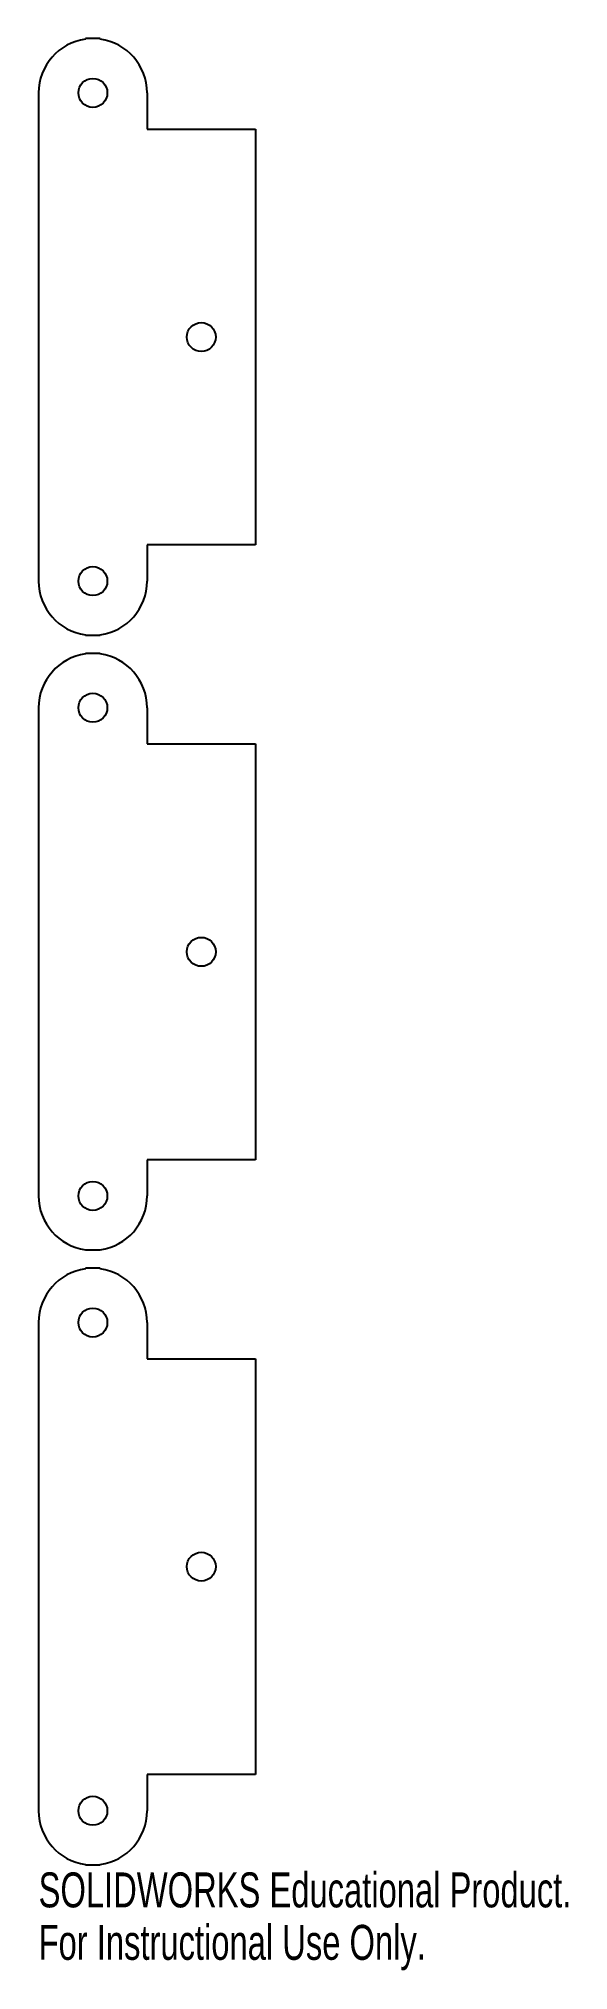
# Model space of a CAD drawing. Header units: millimetres. Extents: x -8 to 66, y -260 to 8.
import ezdxf

# ---------------------------------------------------------------- set-up
doc = ezdxf.new("R2010")
doc.units = ezdxf.units.MM
doc.styles.add('SLDTEXTSTYLE0', font='TXT', dxfattribs={"width": 0.7})

msp = doc.modelspace()

# ---------------------------------------------------------------- linework, layer by layer
at = {"color": 7, "linetype": 'Continuous', "lineweight": 25}
for p, q in [((1, 7.5), (-1, 7.5)), ((-1, 7.5), (-1, 7.43)), ((1, 7.5), (1, 7.43)), ((-7.5, 0), (-7.5, -67.5)), ((7.5, 0), (7.5, -5)), ((7.5, -5), (22.5, -5)), ((22.5, -5), (22.5, -62.5)), ((7.5, -62.5), (7.5, -67.5)), ((22.5, -62.5), (7.5, -62.5)), ((-1, -75), (-1, -74.93)), ((1, -75), (-1, -75)), ((1, -74.93), (1, -75)), ((1, -77.5), (-1, -77.5)), ((-1, -77.5), (-1, -77.57)), ((1, -77.5), (1, -77.57)), ((-7.5, -85), (-7.5, -152.5)), ((7.5, -85), (7.5, -90)), ((7.5, -90), (22.5, -90)), ((22.5, -90), (22.5, -147.5)), ((22.5, -147.5), (7.5, -147.5)), ((7.5, -147.5), (7.5, -152.5)), ((-1, -160), (-1, -159.93)), ((1, -160), (-1, -160)), ((1, -159.93), (1, -160)), ((1, -162.5), (-1, -162.5)), ((-1, -162.5), (-1, -162.57)), ((1, -162.5), (1, -162.57)), ((-7.5, -170), (-7.5, -237.5)), ((7.5, -170), (7.5, -175)), ((7.5, -175), (22.5, -175)), ((22.5, -175), (22.5, -232.5)), ((22.5, -232.5), (7.5, -232.5)), ((7.5, -232.5), (7.5, -237.5)), ((-1, -245), (-1, -244.93)), ((1, -245), (-1, -245)), ((1, -244.93), (1, -245))]:
    msp.add_line(p, q, dxfattribs=at)
for centre in [(0, 0), (15, -33.75), (0, -67.5), (0, -85), (15, -118.75), (0, -152.5), (0, -170), (15, -203.75), (0, -237.5)]:
    msp.add_circle(centre, 2, dxfattribs=at)
for centre, start, end in [((0, 0), 97.6623, 180), ((0, 0), 0, 82.3377), ((0, -67.5), 180, 262.3377), ((0, -67.5), 277.6623, 0), ((0, -85), 97.6623, 180), ((0, -85), 0, 82.3377), ((0, -152.5), 180, 262.3377), ((0, -152.5), 277.6623, 0), ((0, -170), 97.6623, 180), ((0, -170), 0, 82.3377), ((0, -237.5), 180, 262.3377), ((0, -237.5), 277.6623, 0)]:
    msp.add_arc(centre, 7.5, start, end, dxfattribs=at)

# ---------------------------------------------------------------- texts
at = {"color": 7, "linetype": 'Continuous', "char_height": 4.8336, "attachment_point": 1, "style": 'SLDTEXTSTYLE0'}
for s, insert in [('SOLIDWORKS Educational Product.', (-7.5, -246.02)), ('For Instructional Use Only.', (-7.5, -253.27))]:
    msp.add_mtext(s, dxfattribs=dict(at, insert=insert))

doc.saveas('drawing.dxf')
